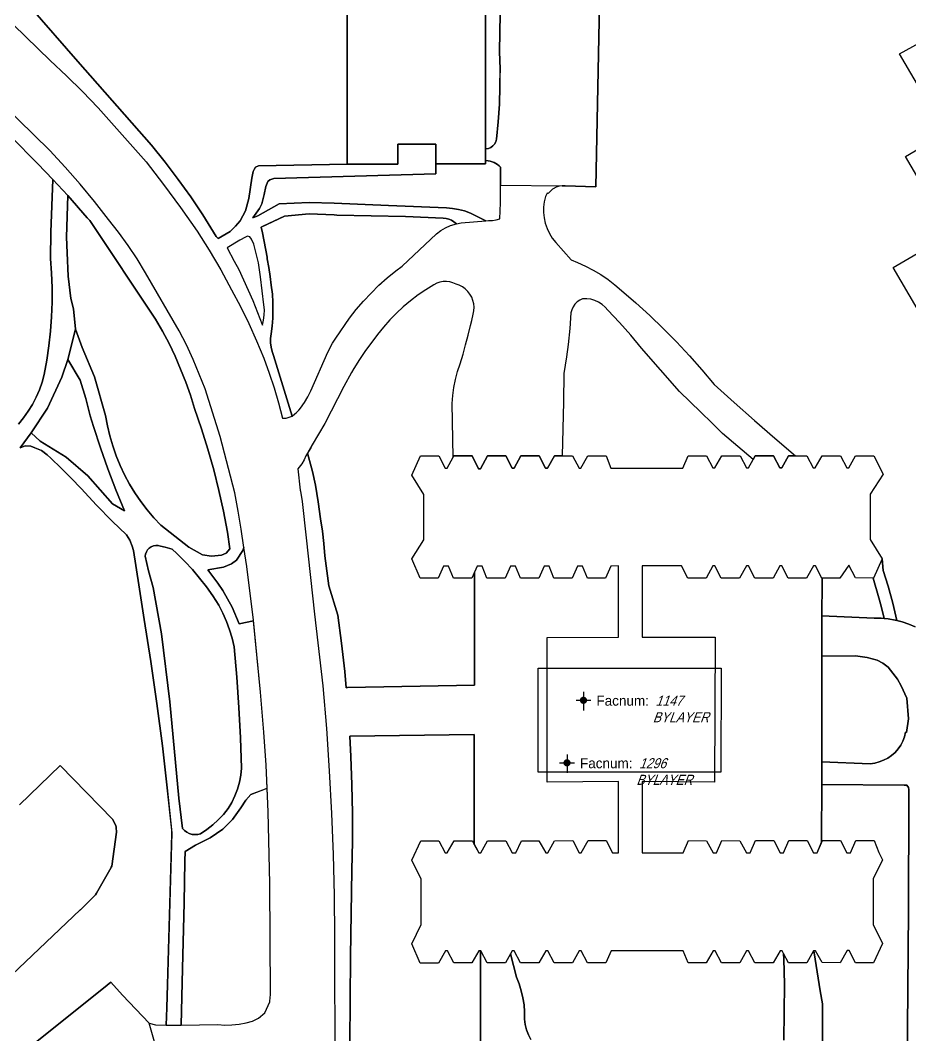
# Model space of a CAD drawing. Header units: inches. Extents: x 1273557 to 1282364, y 239587 to 246310.
# Drawn here: x 1277839.4 to 1278210.1, y 243805.8 to 244228.8 of the extents above; entities that cross this region are included whole.
import ezdxf
from ezdxf.enums import TextEntityAlignment as Align

# ---------------------------------------------------------------- set-up
doc = ezdxf.new("R2010")
doc.units = ezdxf.units.IN
doc.header["$MEASUREMENT"] = 0
doc.linetypes.add('DASHED2', pattern=[0.375, 0.25, -0.125])
doc.layers.add('BLDG-DATA', color=159, linetype='DASHED2', lineweight=30)
for name, color, linetype in [('BLDG-UW', 231, 'Continuous'), ('GRASS', 3, 'Continuous'), ('PATH', 253, 'Continuous'), ('PATH-ISLAND', 252, 'Continuous'), ('PRKG-DATA', 255, 'Continuous'), ('PRKG-UW', 6, 'Continuous'), ('PRKG-UW-UG', 30, 'Continuous'), ('STREET-UW', 50, 'Continuous')]:
    doc.layers.add(name, color=color, linetype=linetype)
doc.styles.add('SS_LITE', font='FRABK.TTF', dxfattribs={"height": 16})

# ---------------------------------------------------------------- blocks, each defined once
blk = doc.blocks.new('*U1')
for p, q in [((-3.08, 0), (3.08, 0)), ((0, 3.55), (0, -4.2))]:
    blk.add_line(p, q)
at = {"const_width": 1.5}
blk.add_lwpolyline([(-0.75, 0, 1), (0.75, 0, 1)], format="xyb", close=True, dxfattribs=at)
at = {"layer": 'BLDG-DATA', "color": 1, "style": 'SS_LITE'}
blk.add_text('Facnum:', height=4.2, dxfattribs=at).set_placement((27.26, -2.25), align=Align.RIGHT)
at = {"layer": 'BLDG-DATA', "color": 7, "style": 'SS_LITE', "oblique": 20, "width": 0.9, "flags": 8}
for tag, p in [('FACNUM', (29.98, -2.25)), ('OBJECT', (28.84, -9.16))]:
    blk.add_attdef(tag, p, '', height=4.2, dxfattribs=at)
blk = doc.blocks.new('*U8')
for p, q in [((-3.08, 0), (3.08, 0)), ((0, 3.55), (0, -4.2))]:
    blk.add_line(p, q)
at = {"const_width": 1.5}
blk.add_lwpolyline([(-0.75, 0, 1), (0.75, 0, 1)], format="xyb", close=True, dxfattribs=at)
at = {"layer": 'PRKG-DATA', "color": 1, "style": 'SS_LITE'}
blk.add_text('Facnum:', height=4.2, dxfattribs=at).set_placement((27.26, -2.25), align=Align.RIGHT)
at = {"layer": 'PRKG-DATA', "color": 7, "style": 'SS_LITE', "oblique": 20, "width": 0.9, "flags": 8}
for tag, p in [('FACNUM', (29.98, -2.25)), ('OBJECT', (28.84, -9.16))]:
    blk.add_attdef(tag, p, '', height=4.2, dxfattribs=at)

msp = doc.modelspace()

# ---------------------------------------------------------------- linework, layer by layer
at = {"layer": 'BLDG-UW'}
for points in [[(1277975.5, 244339.46), (1277975.5, 244168.79), (1277996.58, 244168.79), (1277996.58, 244177.21), (1278012.43, 244177.21), (1278012.43, 244168.91), (1278033.08, 244168.91), (1278033.08, 244171.61), (1278033.08, 244175.55), (1278033.08, 244299.24)], [(1278260.77, 244026.65), (1278202.87, 244125.79), (1278226.76, 244139.75), (1278207.91, 244172.02), (1278224.69, 244181.83), (1278205.47, 244214.75), (1278223.32, 244224.68)]]:
    msp.add_lwpolyline(points, dxfattribs=at)
msp.add_lwpolyline([(1278013.44, 243996.35), (1278005.83, 243996.34), (1278002.4, 244004.39), (1278007.41, 244012.36), (1278007.41, 244012.36), (1278007.41, 244016.83), (1278007.41, 244016.83), (1278007.4, 244026.79), (1278007.4, 244026.79), (1278007.4, 244031.27), (1278007.4, 244031.27), (1278002.38, 244039.23), (1278006.02, 244047.28), (1278013.63, 244047.28), (1278016.27, 244042.22), (1278017.1, 244042.22), (1278019.67, 244046.79), (1278019.95, 244047.28), (1278027.57, 244047.29), (1278030.21, 244041.98), (1278031.04, 244041.98), (1278033.89, 244047.29), (1278041.5, 244047.3), (1278044.14, 244042.24), (1278044.97, 244042.24), (1278047.83, 244047.3), (1278055.44, 244047.3), (1278058.08, 244042.24), (1278058.91, 244042.24), (1278061.76, 244047.31), (1278065.03, 244047.31), (1278069.38, 244047.31), (1278072.02, 244042.25), (1278072.85, 244042.25), (1278075.7, 244047.31), (1278083.31, 244047.32), (1278085.32, 244042.26), (1278115.28, 244042.27), (1278117.5, 244047.33), (1278125.12, 244047.34), (1278127.76, 244042.28), (1278128.59, 244042.28), (1278131.44, 244047.34), (1278139.06, 244047.35), (1278141.7, 244042.29), (1278142.53, 244042.29), (1278144.53, 244045.85), (1278145.37, 244047.35), (1278152.99, 244047.35), (1278155.63, 244042.29), (1278156.46, 244042.29), (1278159.31, 244047.36), (1278162.15, 244047.36), (1278166.93, 244047.36), (1278169.57, 244042.3), (1278170.4, 244042.3), (1278173.25, 244047.36), (1278180.86, 244047.37), (1278183.5, 244042.31), (1278184.33, 244042.31), (1278187.18, 244047.37), (1278194.8, 244047.37), (1278198.6, 244039.73), (1278198.6, 244039.73), (1278198.6, 244039.73), (1278198.6, 244039.73), (1278193.22, 244031.36), (1278193.22, 244031.36), (1278193.23, 244012.45), (1278198.24, 244004.49), (1278194.61, 243996.44), (1278187.16, 243996.52), (1278184.35, 244001.75), (1278180.67, 243996.43), (1278173.2, 243996.43), (1278173.06, 243996.43), (1278170.42, 244001.49), (1278169.59, 244001.49), (1278166.74, 243996.43), (1278159.12, 243996.42), (1278156.48, 244001.48), (1278155.65, 244001.48), (1278152.8, 243996.42), (1278145.19, 243996.42), (1278142.55, 244001.47), (1278141.72, 244001.47), (1278138.86, 243996.41), (1278131.25, 243996.41), (1278128.61, 244001.47), (1278127.78, 244001.47), (1278124.93, 243996.41), (1278117.31, 243996.4), (1278114.67, 244001.46), (1278098.25, 244001.53), (1278098.26, 243971.75), (1278128.71, 243971.77), (1278128.41, 243911.38), (1278098.3, 243911.7), (1278098.31, 243881.92), (1278115.37, 243882.01), (1278117.58, 243887.07), (1278125.04, 243886.99), (1278127.84, 243882.02), (1278129.3, 243882.02), (1278131.52, 243887.08), (1278138.97, 243887), (1278141.78, 243882.02), (1278143.24, 243882.02), (1278145.46, 243887.08), (1278153.07, 243887.09), (1278155.71, 243882.03), (1278157.17, 243882.03), (1278159.39, 243887.09), (1278167.01, 243887.1), (1278169.65, 243882.04), (1278171.11, 243882.04), (1278173.33, 243887.1), (1278180.95, 243887.1), (1278183.59, 243882.04), (1278185.05, 243882.04), (1278187.26, 243887.11), (1278194.88, 243887.11), (1278196.89, 243882.05), (1278198.31, 243879.06), (1278194.54, 243871.1), (1278194.55, 243852.19), (1278198.32, 243844.22), (1278194.69, 243836.18), (1278187.08, 243836.17), (1278184.44, 243841.23), (1278183.61, 243841.23), (1278180.75, 243836.17), (1278173.31, 243836.24), (1278170.5, 243841.22), (1278169.77, 243841.22), (1278169.67, 243841.22), (1278166.82, 243836.16), (1278159.2, 243836.16), (1278157.16, 243840.08), (1278156.56, 243841.22), (1278155.74, 243841.22), (1278152.88, 243836.16), (1278145.27, 243836.15), (1278142.63, 243841.21), (1278141.8, 243841.21), (1278138.95, 243836.15), (1278131.33, 243836.14), (1278128.69, 243841.2), (1278127.86, 243841.2), (1278125.01, 243836.14), (1278117.4, 243836.14), (1278115.39, 243841.2), (1278085.42, 243841.18), (1278083.21, 243836.12), (1278075.59, 243836.12), (1278072.95, 243841.17), (1278072.12, 243841.17), (1278069.27, 243836.11), (1278061.65, 243836.11), (1278059.01, 243841.17), (1278058.18, 243841.17), (1278055.33, 243836.11), (1278047.72, 243836.1), (1278045.08, 243841.16), (1278044.25, 243841.16), (1278043.52, 243839.87), (1278041.4, 243836.1), (1278033.78, 243836.09), (1278031.14, 243841.15), (1278030.96, 243841.15), (1278030.31, 243841.15), (1278027.46, 243836.09), (1278019.84, 243836.09), (1278017.2, 243841.15), (1278016.37, 243841.15), (1278013.53, 243836.08), (1278005.91, 243836.08), (1278002.48, 243844.12), (1278006.25, 243852.09), (1278006.24, 243871), (1278002.47, 243878.96), (1278006.1, 243887.01), (1278013.71, 243887.02), (1278016.35, 243881.96), (1278017.18, 243881.96), (1278020.04, 243887.02), (1278027.65, 243887.02), (1278030.29, 243881.97), (1278031.12, 243881.97), (1278033.97, 243887.03), (1278041.59, 243887.03), (1278044.23, 243881.97), (1278045.69, 243881.97), (1278048.08, 243887.03), (1278055.36, 243886.96), (1278058.16, 243881.98), (1278058.99, 243881.98), (1278061.85, 243887.04), (1278069.46, 243887.05), (1278072.1, 243881.99), (1278072.93, 243881.99), (1278075.78, 243887.05), (1278083.39, 243887.05), (1278086.03, 243881.99), (1278088.52, 243881.91), (1278088.51, 243911.69), (1278058.73, 243911.35), (1278058.7, 243971.73), (1278088.48, 243971.75), (1278088.46, 244001.53), (1278085.34, 244001.45), (1278083.12, 243996.38), (1278075.51, 243996.38), (1278073.5, 244001.44), (1278071.41, 244001.44), (1278069.19, 243996.38), (1278061.57, 243996.37), (1278059.56, 244001.43), (1278057.47, 244001.43), (1278055.25, 243996.37), (1278047.63, 243996.37), (1278045.62, 244001.43), (1278043.53, 244001.42), (1278041.32, 243996.36), (1278033.7, 243996.36), (1278031.69, 244001.42), (1278029.6, 244001.42), (1278028.46, 243998.83), (1278027.38, 243996.36), (1278019.76, 243996.35), (1278017.75, 244001.41), (1278015.66, 244001.41), (1278013.44, 243996.35)], close=True, dxfattribs=at)
at = {"layer": 'GRASS'}
for points in [[(1277843.52, 244234.43), (1277863.39, 244211.64), (1277894, 244176.69), (1277899.68, 244169.68), (1277905.15, 244162.5), (1277910.4, 244155.16), (1277915.43, 244147.67), (1277921.02, 244138.75), (1277921.83, 244137.92), (1277926.81, 244140.81), (1277929.03, 244142.94), (1277930.93, 244145.25), (1277932, 244147.38), (1277933.13, 244149.36), (1277934.57, 244154.5), (1277935.77, 244163.07), (1277936.32, 244165.84), (1277936.72, 244166.66), (1277937.33, 244167.53), (1277938.65, 244168.07), (1277975.5, 244168.79), (1277975.5, 244339.46)], [(1278081.34, 244277.1), (1278079, 244159.4), (1278066.32, 244159.85), (1278065.01, 244159.86), (1278063.71, 244159.65), (1278062.47, 244159.23), (1278061.32, 244158.61), (1278061.01, 244158.37), (1278059.18, 244156.67), (1278059.14, 244156.57), (1278058.83, 244156.76), (1278058.06, 244155.35), (1278057.52, 244153.18), (1278057.25, 244150.96), (1278057.24, 244148.73), (1278057.49, 244146.51), (1278057.98, 244144.25), (1278058.72, 244142.05), (1278059.69, 244139.95), (1278060.9, 244137.98), (1278062.31, 244136.15), (1278068.7, 244128.95), (1278071.34, 244127.92), (1278074.71, 244126.41), (1278077.98, 244124.71), (1278081.12, 244122.83), (1278084.13, 244120.79), (1278086.98, 244118.59), (1278089.67, 244116.25), (1278095.63, 244111.11), (1278101.44, 244105.81), (1278107.11, 244100.36), (1278112.64, 244094.76), (1278118.01, 244089.02), (1278123.22, 244083.13), (1278128.27, 244077.1), (1278136.63, 244069.55), (1278145.07, 244062.06), (1278153.6, 244054.64), (1278162.15, 244047.36), (1278166.93, 244047.36), (1278169.57, 244042.3), (1278170.4, 244042.3), (1278173.25, 244047.36), (1278180.86, 244047.37), (1278183.5, 244042.31), (1278184.33, 244042.31), (1278187.18, 244047.37), (1278194.8, 244047.37), (1278198.6, 244039.73), (1278193.22, 244031.36), (1278193.23, 244012.45), (1278198.24, 244004.49), (1278198.72, 243999.52), (1278200.72, 243993.1), (1278202.67, 243985.97), (1278204.36, 243978.78), (1278206.54, 243978.22), (1278209.32, 243977.28), (1278212.02, 243976.11)], [(1278260.77, 244026.65), (1278202.87, 244125.79), (1278226.76, 244139.75), (1278207.91, 244172.02), (1278224.69, 244181.83), (1278205.47, 244214.75), (1278223.32, 244224.68)], [(1277838.63, 244060.5), (1277840.74, 244063.12), (1277842.68, 244065.88), (1277844.43, 244068.76), (1277845.99, 244071.76), (1277847.34, 244074.84), (1277848.48, 244078.02), (1277849.41, 244081.26), (1277850.48, 244087.22), (1277851.34, 244093.22), (1277851.99, 244099.25), (1277852.41, 244105.3), (1277852.63, 244111.36), (1277852.62, 244117.43), (1277852.4, 244123.48), (1277851.96, 244129.52), (1277852.19, 244140.47), (1277852.52, 244151.43), (1277852.95, 244162.39), (1277846.68, 244168.98), (1277835.45, 244180.42)], [(1277838.73, 243797.45), (1277874.02, 243825.6), (1277877.09, 243828.04), (1277881.95, 243822.63), (1277893.01, 243810.97), (1277895.64, 243810.27), (1277900.19, 243810.24), (1277900.4, 243817.43), (1277902.54, 243889.79), (1277902.56, 243890.32), (1277902.44, 243891.43), (1277900.61, 243909.03), (1277898.55, 243926.6), (1277896.27, 243944.14), (1277893.77, 243961.65), (1277891.04, 243979.12), (1277888.75, 243993.54), (1277886.47, 244007.97), (1277886.03, 244009.72), (1277885.07, 244012.27), (1277883.56, 244014.48), (1277877.7, 244020.1), (1277871.1, 244026.8), (1277864.71, 244033.69), (1277860.61, 244037.97), (1277856.41, 244042.21), (1277852.11, 244046.41), (1277850.66, 244047.78), (1277848.25, 244049.55), (1277845.41, 244050.69), (1277843.82, 244051.42), (1277841.42, 244051.5), (1277839.3, 244050.66)], [(1278031.23, 243783.12), (1278031.02, 243808.06), (1278030.96, 243841.15), (1278030.31, 243841.15), (1278027.46, 243836.09), (1278019.84, 243836.09), (1278017.2, 243841.15), (1278016.37, 243841.15), (1278013.53, 243836.08), (1278005.91, 243836.08), (1278002.48, 243844.12), (1278006.25, 243852.09), (1278006.24, 243871), (1278002.47, 243878.96), (1278006.1, 243887.01), (1278013.71, 243887.02), (1278016.35, 243881.96), (1278017.18, 243881.96), (1278020.04, 243887.02), (1278027.65, 243887.02), (1278028.44, 243885.51), (1278028.44, 243931.27), (1277976.61, 243930.52), (1277977.07, 243922.14), (1277977.49, 243910.31), (1277977.69, 243898.48), (1277977.65, 243886.65), (1277977.39, 243874.82), (1277976.9, 243838.76), (1277976.58, 243802.69)], [(1277839.06, 243902), (1277855.99, 243918.41), (1277877.87, 243895.87), (1277879.23, 243893.16), (1277879.26, 243892.75), (1277879.36, 243892.53), (1277879.44, 243890.54), (1277877.47, 243876.39), (1277877.28, 243876.06), (1277877.24, 243875.81), (1277871.07, 243865.15), (1277870.66, 243864.45), (1277865.05, 243858.74), (1277864.46, 243858.19), (1277864.39, 243858.26), (1277815.87, 243812.24)], [(1278208.67, 243792.67), (1278209.22, 243857.85), (1278209.3, 243904.39), (1278209.41, 243908.42), (1278209.14, 243909.15), (1278208.44, 243910.17), (1278207.44, 243910.2), (1278173.08, 243910.44), (1278173.04, 243888.23), (1278173.04, 243886.43), (1278173.33, 243887.1), (1278180.95, 243887.1), (1278183.59, 243882.04), (1278185.05, 243882.04), (1278187.26, 243887.11), (1278194.88, 243887.11), (1278196.89, 243882.05), (1278198.31, 243879.06), (1278194.54, 243871.1), (1278194.55, 243852.19), (1278198.32, 243844.22), (1278194.69, 243836.18), (1278187.08, 243836.17), (1278184.44, 243841.23), (1278183.61, 243841.23), (1278180.75, 243836.17), (1278173.31, 243836.24), (1278170.5, 243841.22), (1278169.77, 243841.22), (1278170.34, 243837.63), (1278172.43, 243824.56), (1278173.41, 243819.02), (1278173.53, 243785.95)], [(1278157.36, 243803.99), (1278157.6, 243827.29), (1278157.24, 243837.74), (1278157.16, 243840.08), (1278156.56, 243841.22), (1278155.74, 243841.22), (1278152.88, 243836.16), (1278145.27, 243836.15), (1278142.63, 243841.21), (1278141.8, 243841.21), (1278138.95, 243836.15), (1278131.33, 243836.14), (1278128.69, 243841.2), (1278127.86, 243841.2), (1278125.01, 243836.14), (1278117.4, 243836.14), (1278115.39, 243841.2), (1278085.42, 243841.18), (1278083.21, 243836.12), (1278075.59, 243836.12), (1278072.95, 243841.17), (1278072.12, 243841.17), (1278069.27, 243836.11), (1278061.65, 243836.11), (1278059.01, 243841.17), (1278058.18, 243841.17), (1278055.33, 243836.11), (1278047.72, 243836.1), (1278045.08, 243841.16), (1278044.25, 243841.16), (1278043.52, 243839.87), (1278045.93, 243830.12), (1278047.07, 243827.37), (1278047.99, 243824.53), (1278048.68, 243821.63), (1278049.14, 243818.69), (1278049.37, 243815.72), (1278049.36, 243812.74), (1278049.67, 243810.5), (1278050.22, 243808.31), (1278051.01, 243806.19), (1278052.01, 243804.17)]]:
    msp.add_lwpolyline(points, dxfattribs=at)
for points in [[(1278038.93, 244215.76), (1278040.25, 244294.15), (1278040.08, 244295.15), (1278039.64, 244296.06), (1278038.97, 244296.83), (1278038.13, 244297.38), (1278037.16, 244297.69), (1278033.95, 244297.97), (1278033.08, 244297.99), (1278033.08, 244175.21), (1278033.27, 244175.2), (1278034.33, 244175.37), (1278035.32, 244175.78), (1278036.19, 244176.41), (1278036.9, 244177.22), (1278037.4, 244178.16), (1278037.68, 244179.2), (1278038.38, 244186.49), (1278038.85, 244193.8), (1278039.1, 244201.12), (1278039.13, 244208.44)], [(1278039.4, 244160.14), (1278039.4, 244167.59), (1278038.75, 244168.12), (1278038.1, 244168.65), (1278037.37, 244169.07), (1278036.64, 244169.48), (1278035.85, 244169.77), (1278035.06, 244170.05), (1278034.24, 244170.2), (1278033.08, 244170.42), (1278033.08, 244168.91), (1278012.43, 244168.91), (1278012.44, 244164.82), (1277945.03, 244162.9), (1277943.29, 244162.33), (1277942.43, 244161.65), (1277941.61, 244159.5), (1277940.97, 244156.18), (1277939.98, 244152.29), (1277939.04, 244150.32), (1277936.22, 244146.45), (1277938.24, 244147.27), (1277947.13, 244152.3), (1277959.67, 244152.88), (1277970.03, 244152.54), (1277992.69, 244151.65), (1278016.83, 244150.63), (1278019.37, 244150.42), (1278021.9, 244149.99), (1278024.38, 244149.33), (1278026.8, 244148.45), (1278029.13, 244147.35), (1278033.24, 244145.24), (1278034.4, 244145.36), (1278036.01, 244145.36), (1278037.57, 244145.62), (1278039.08, 244146.11), (1278039.4, 244152.69)], [(1277910.24, 244072.57), (1277908.31, 244078.07), (1277906.17, 244083.49), (1277903.84, 244088.83), (1277901.32, 244094.08), (1277898.6, 244099.24), (1277895.69, 244104.29), (1277868.29, 244145.3), (1277867.27, 244146.5), (1277859.13, 244155.76), (1277858.71, 244138.4), (1277858.89, 244131.92), (1277859.16, 244125.43), (1277859.33, 244122.17), (1277860.47, 244112.93), (1277861.53, 244108.63), (1277862.42, 244100.07), (1277865.22, 244092.52), (1277870.31, 244080.31), (1277874.88, 244064.13), (1277875.67, 244059.86), (1277876.67, 244055.63), (1277877.9, 244051.47), (1277879.34, 244047.37), (1277880.99, 244043.35), (1277882.84, 244039.42), (1277884.9, 244035.59), (1277887.15, 244031.88), (1277889.59, 244028.29), (1277892.22, 244024.82), (1277895.02, 244021.5), (1277897.92, 244018.41), (1277909.51, 244009.34), (1277915.25, 244006.13), (1277918.99, 244005.61), (1277923.22, 244006.02), (1277925.1, 244006.77), (1277926.62, 244008.63), (1277925.68, 244015.49), (1277924.02, 244024.24), (1277922.11, 244032.93), (1277919.95, 244041.56), (1277917.54, 244050.12), (1277914.88, 244058.61), (1277911.97, 244067.01)], [(1277979.26, 244108.27), (1277982.27, 244111.78), (1277985.43, 244115.15), (1277988.72, 244118.37), (1277992.14, 244121.44), (1277995.69, 244124.34), (1277998.4, 244126.36), (1278012.65, 244139.86), (1278014.47, 244141.18), (1278016.44, 244142.31), (1278018.52, 244143.24), (1278020.98, 244144.01), (1278019.87, 244144.79), (1278018.9, 244145.47), (1278017.83, 244145.96), (1278016.69, 244146.25), (1278015.52, 244146.33), (1277999.79, 244146.97), (1277971.15, 244147.65), (1277970.13, 244147.69), (1277959.69, 244148.08), (1277949.34, 244147.17), (1277940.47, 244142.98), (1277939.74, 244142.64), (1277940.21, 244140.27), (1277942.22, 244130.08), (1277942.2, 244129.46), (1277942.84, 244125.8), (1277943.42, 244122.1), (1277943.92, 244118.37), (1277944.35, 244114.62), (1277944.56, 244111.3), (1277944.61, 244107.97), (1277944.5, 244104.66), (1277944.23, 244101.36), (1277943.8, 244098.09), (1277943.63, 244096.27), (1277943.64, 244094.44), (1277943.84, 244092.62), (1277944.22, 244090.83), (1277944.78, 244089.09), (1277952.61, 244063.9), (1277953.69, 244064.79), (1277954.23, 244065.23), (1277956.1, 244067.26), (1277957.75, 244069.49), (1277959.17, 244071.89), (1277960.35, 244074.44), (1277967.51, 244090.57), (1277969.42, 244094.23), (1277970.76, 244096.42), (1277976.4, 244104.62)], [(1277936.63, 244135.51), (1277935.63, 244137.62), (1277934.95, 244138.61), (1277934.06, 244138.85), (1277933.19, 244138.46), (1277930.79, 244137.2), (1277925.52, 244133.99), (1277928.44, 244128.49), (1277930.35, 244124.91), (1277936.16, 244112.07), (1277940.11, 244102.1), (1277940.26, 244101.77), (1277940.72, 244103.82), (1277940.98, 244105.95), (1277941.02, 244108.11), (1277940.86, 244110.27), (1277940.15, 244116.13), (1277939.38, 244121.97), (1277938.55, 244127.78)], [(1278002.38, 244039.23), (1278006.02, 244047.28), (1278013.63, 244047.28), (1278016.27, 244042.22), (1278017.1, 244042.22), (1278019.67, 244046.79), (1278019.27, 244069.13), (1278019.48, 244072.5), (1278019.93, 244075.85), (1278020.59, 244079.16), (1278021.48, 244082.42), (1278022.59, 244085.61), (1278023.74, 244089.62), (1278024.83, 244093.63), (1278025.84, 244097.64), (1278026.78, 244101.63), (1278027.42, 244103.75), (1278028, 244106.35), (1278028.28, 244107.77), (1278028.35, 244109.22), (1278028.22, 244110.66), (1278027.88, 244112.07), (1278027.34, 244113.42), (1278026.62, 244114.68), (1278025.72, 244115.83), (1278024.67, 244116.84), (1278023.48, 244117.69), (1278022.19, 244118.37), (1278020.81, 244118.86), (1278019.54, 244119.42), (1278018.2, 244119.78), (1278016.82, 244119.95), (1278015.44, 244119.91), (1278014.08, 244119.66), (1278012.76, 244119.22), (1278011.52, 244118.59), (1278008.21, 244116.55), (1278005, 244114.35), (1278001.88, 244111.97), (1277998.88, 244109.44), (1277996, 244106.76), (1277993.25, 244103.93), (1277990.63, 244100.97), (1277988.14, 244097.88), (1277985.81, 244094.66), (1277983.14, 244091.16), (1277980.64, 244087.53), (1277978.33, 244083.77), (1277977.37, 244082.02), (1277974.17, 244076.28), (1277966.23, 244060.79), (1277963.63, 244056.35), (1277960.99, 244051.87), (1277958.93, 244048.39), (1277961, 244040.87), (1277962.3, 244035.16), (1277963.46, 244028.16), (1277964.39, 244021.12), (1277965.16, 244016), (1277965.77, 244010.85), (1277966.22, 244005.68), (1277967.88, 243993.25), (1277971.58, 243981.03), (1277973.13, 243969.3), (1277974.46, 243957.54), (1277975.09, 243950.71), (1277975.6, 243950.79), (1278028.45, 243951.76), (1278028.46, 243998.83), (1278027.38, 243996.36), (1278019.76, 243996.35), (1278017.75, 244001.41), (1278015.66, 244001.41), (1278013.44, 243996.35), (1278005.83, 243996.34), (1278002.4, 244004.39), (1278007.41, 244012.36), (1278007.4, 244031.27)], [(1278127.29, 244061.04), (1278122.8, 244065.47), (1278118.33, 244069.84), (1278113.9, 244074.16), (1278098.09, 244092.22), (1278093.58, 244097.6), (1278088.91, 244102.86), (1278084.09, 244108.01), (1278082.93, 244109.29), (1278081.62, 244110.41), (1278080.16, 244111.33), (1278078.59, 244112.04), (1278076.94, 244112.53), (1278075.24, 244112.78), (1278073.52, 244112.8), (1278072.33, 244112.22), (1278071.24, 244111.45), (1278070.3, 244110.49), (1278069.54, 244109.39), (1278068.97, 244108.18), (1278068.62, 244106.9), (1278068.18, 244100.32), (1278067.51, 244093.77), (1278066.8, 244088.62), (1278065.72, 244081.69), (1278065.55, 244069.8), (1278065.03, 244047.31), (1278069.38, 244047.31), (1278072.02, 244042.25), (1278072.85, 244042.25), (1278075.7, 244047.31), (1278083.31, 244047.32), (1278085.32, 244042.26), (1278115.28, 244042.27), (1278117.5, 244047.33), (1278125.12, 244047.34), (1278127.76, 244042.28), (1278128.59, 244042.28), (1278131.44, 244047.34), (1278139.06, 244047.35), (1278141.7, 244042.29), (1278142.53, 244042.29), (1278144.53, 244045.85), (1278131.8, 244056.58)], [(1277869.86, 244059.57), (1277868.54, 244064.02), (1277866.67, 244071.25), (1277864.28, 244078.79), (1277859.24, 244087.45), (1277856.64, 244080.15), (1277850.68, 244067.26), (1277843.97, 244056.88), (1277847.67, 244053.39), (1277858.52, 244046.83), (1277867.47, 244039.05), (1277877.78, 244027.34), (1277882.73, 244024.45), (1277879.19, 244033.11), (1277875.86, 244041.86), (1277872.75, 244050.68)], [(1277901.71, 243944.84), (1277905.39, 243904.77), (1277906.91, 243892.08), (1277907.73, 243891.22), (1277908.69, 243890.52), (1277909.76, 243890), (1277910.92, 243889.67), (1277912.12, 243889.55), (1277913.32, 243889.64), (1277914.5, 243889.94), (1277917.09, 243891.69), (1277919.54, 243893.62), (1277921.84, 243895.73), (1277923.96, 243898), (1277925.9, 243900.41), (1277927.45, 243902.98), (1277928.77, 243905.67), (1277929.84, 243908.47), (1277930.65, 243911.36), (1277931.21, 243914.31), (1277931.49, 243917.3), (1277931.04, 243929.92), (1277930.38, 243942.54), (1277929.51, 243955.14), (1277928.42, 243967.72), (1277927.59, 243971.34), (1277926.54, 243974.9), (1277925.26, 243978.39), (1277923.78, 243981.79), (1277922.08, 243985.1), (1277919.58, 243988.98), (1277916.9, 243992.76), (1277914.06, 243996.42), (1277911.06, 243999.96), (1277907.91, 244003.37), (1277904.61, 244006.64), (1277902.59, 244008.47), (1277901.63, 244008.81), (1277899.69, 244009.34), (1277897.72, 244009.7), (1277896.77, 244009.94), (1277895.79, 244009.97), (1277894.83, 244009.81), (1277893.92, 244009.44), (1277893.11, 244008.89), (1277892.43, 244008.19), (1277891.91, 244007.36), (1277891.58, 244006.44), (1277891.46, 244005.48), (1277892.81, 243999.39), (1277894.71, 243992.45), (1277898.14, 243973.25)], [(1277933.76, 244001.19), (1277932.45, 244009.11), (1277932.02, 244007.89), (1277929.48, 244003.9), (1277927.29, 244002.3), (1277923.95, 244000.92), (1277917.43, 243999.91), (1277921.59, 243994.3), (1277923.75, 243991.28), (1277927.65, 243984.29), (1277930.48, 243977.34), (1277936.47, 243978.67), (1277936.45, 243978.87)], [(1278194.47, 243996.44), (1278187.16, 243996.52), (1278184.35, 244001.75), (1278180.67, 243996.43), (1278173.2, 243996.43), (1278173.2, 243994.54), (1278173.18, 243980.7), (1278194.94, 243979.76), (1278197.88, 243979.72), (1278199.03, 243979.61), (1278197.82, 243984.73), (1278196.87, 243988.21)], [(1278200.75, 243959.26), (1278198.57, 243960.99), (1278196.09, 243962.17), (1278191.95, 243963.39), (1278187.09, 243964.08), (1278173.16, 243963.89), (1278173.09, 243919.92), (1278193.26, 243919.08), (1278195.18, 243919.33), (1278197.05, 243919.81), (1278198.85, 243920.51), (1278200.56, 243921.41), (1278202.15, 243922.52), (1278203.59, 243923.8), (1278204.87, 243925.25), (1278205.96, 243926.84), (1278206.86, 243928.55), (1278207.55, 243930.36), (1278208.01, 243932.23), (1278208.4, 243932.13), (1278209.23, 243937.73), (1278208.49, 243946.38), (1278206.12, 243951.6), (1278204.66, 243954.28)], [(1277943.25, 243869.26), (1277942.55, 243899.04), (1277942.18, 243908.85), (1277941.3, 243908.52), (1277935.35, 243906.31), (1277933.24, 243903.9), (1277931.26, 243900.66), (1277927.77, 243895.81), (1277923.8, 243891.8), (1277918.39, 243888.29), (1277912.34, 243885.22), (1277908.08, 243882.46), (1277907.96, 243878.45), (1277907.63, 243861.14), (1277906.98, 243833.73), (1277906.42, 243810.24), (1277921.61, 243810.49), (1277924.51, 243810.24), (1277927.53, 243810.26), (1277930.53, 243810.55), (1277933.49, 243811.12), (1277936.08, 243811.86), (1277938.55, 243813.05), (1277941.18, 243815.36), (1277943.28, 243819.85), (1277943.34, 243820.17), (1277943.55, 243822.93)]]:
    msp.add_lwpolyline(points, close=True, dxfattribs=at)
at = {"layer": 'PATH'}
for points in [[(1277831.48, 244231.89), (1277851.79, 244212.01), (1277858.64, 244205.61), (1277865.32, 244199.04), (1277871.82, 244192.31), (1277891.82, 244169.82), (1277899.07, 244160.36), (1277906.13, 244150.75), (1277912.99, 244140.99), (1277918.06, 244132.96), (1277922.85, 244124.77), (1277927.36, 244116.42), (1277931.08, 244109.48), (1277934.55, 244102.42), (1277937.79, 244095.25), (1277940.77, 244087.97), (1277943.02, 244081.84), (1277945.08, 244075.65), (1277946.95, 244069.39), (1277948.63, 244063.08), (1277950.06, 244063.08), (1277952.61, 244063.9), (1277944.78, 244089.09), (1277944.22, 244090.83), (1277943.84, 244092.62), (1277943.64, 244094.44), (1277943.63, 244096.27), (1277943.8, 244098.09), (1277944.23, 244101.36), (1277944.5, 244104.66), (1277944.61, 244107.97), (1277944.56, 244111.3), (1277944.35, 244114.62), (1277943.92, 244118.37), (1277943.42, 244122.1), (1277942.84, 244125.8), (1277942.2, 244129.46), (1277942.22, 244130.08), (1277940.21, 244140.27), (1277939.74, 244142.64), (1277949.34, 244147.17), (1277959.69, 244148.08), (1277970.13, 244147.69), (1277971.15, 244147.65), (1277999.79, 244146.97), (1278015.52, 244146.33), (1278016.69, 244146.25), (1278017.83, 244145.96), (1278018.9, 244145.47), (1278019.87, 244144.79), (1278020.98, 244144.01), (1278022.96, 244144.44), (1278033.24, 244145.24), (1278029.13, 244147.35), (1278026.8, 244148.45), (1278024.38, 244149.33), (1278021.9, 244149.99), (1278019.37, 244150.42), (1278016.83, 244150.63), (1277992.69, 244151.65), (1277970.03, 244152.54), (1277959.67, 244152.88), (1277947.13, 244152.3), (1277938.24, 244147.27), (1277936.22, 244146.45), (1277939.04, 244150.32), (1277939.98, 244152.29), (1277940.97, 244156.18), (1277941.61, 244159.5), (1277942.43, 244161.65), (1277943.29, 244162.33), (1277945.03, 244162.9), (1278012.44, 244164.82), (1278012.43, 244168.91), (1278012.43, 244177.21), (1277996.58, 244177.21), (1277996.58, 244168.79), (1277975.5, 244168.79), (1277938.65, 244168.07), (1277937.33, 244167.53), (1277936.72, 244166.66), (1277936.32, 244165.84), (1277935.77, 244163.07), (1277934.57, 244154.5), (1277933.13, 244149.36), (1277932, 244147.38), (1277930.93, 244145.25), (1277929.03, 244142.94), (1277926.81, 244140.81), (1277921.83, 244137.92), (1277921.02, 244138.75), (1277915.43, 244147.67), (1277910.4, 244155.16), (1277905.15, 244162.5), (1277899.68, 244169.68), (1277894, 244176.69), (1277863.39, 244211.64), (1277843.52, 244234.43)], [(1277835.45, 244180.42), (1277846.68, 244168.98), (1277852.95, 244162.39), (1277859.13, 244155.76), (1277867.27, 244146.5), (1277868.29, 244145.3), (1277895.69, 244104.29), (1277898.6, 244099.24), (1277901.32, 244094.08), (1277903.84, 244088.83), (1277906.17, 244083.49), (1277908.31, 244078.07), (1277910.24, 244072.57), (1277911.97, 244067.01), (1277914.88, 244058.61), (1277917.54, 244050.12), (1277919.95, 244041.56), (1277922.11, 244032.93), (1277924.02, 244024.24), (1277925.68, 244015.49), (1277926.62, 244008.63), (1277925.1, 244006.77), (1277923.22, 244006.02), (1277918.99, 244005.61), (1277915.25, 244006.13), (1277909.51, 244009.34), (1277905.72, 244012.3), (1277897.92, 244018.41), (1277895.02, 244021.5), (1277892.22, 244024.82), (1277889.59, 244028.29), (1277887.15, 244031.88), (1277884.9, 244035.59), (1277882.84, 244039.42), (1277880.99, 244043.35), (1277879.34, 244047.37), (1277877.9, 244051.47), (1277876.67, 244055.63), (1277875.67, 244059.86), (1277874.88, 244064.13), (1277870.31, 244080.31), (1277865.22, 244092.52), (1277862.42, 244100.07), (1277859.24, 244087.45), (1277864.28, 244078.79), (1277866.67, 244071.25), (1277868.54, 244064.02), (1277869.86, 244059.57), (1277872.75, 244050.68), (1277875.86, 244041.86), (1277879.19, 244033.11), (1277882.73, 244024.45), (1277877.78, 244027.34), (1277867.47, 244039.05), (1277858.52, 244046.83), (1277847.67, 244053.39), (1277843.97, 244056.88), (1277839.3, 244050.66), (1277841.42, 244051.5), (1277843.82, 244051.42), (1277845.41, 244050.69), (1277848.25, 244049.55), (1277850.66, 244047.78), (1277852.11, 244046.41), (1277856.41, 244042.21), (1277860.61, 244037.97), (1277864.71, 244033.69), (1277871.1, 244026.8), (1277877.7, 244020.1), (1277883.56, 244014.48), (1277885.07, 244012.27), (1277886.03, 244009.72), (1277886.47, 244007.97), (1277888.75, 243993.54), (1277891.04, 243979.12), (1277893.77, 243961.65), (1277896.27, 243944.14), (1277898.55, 243926.6), (1277900.61, 243909.03), (1277902.56, 243890.32), (1277900.4, 243817.43), (1277900.19, 243810.24), (1277906.42, 243810.24), (1277906.98, 243833.73), (1277907.63, 243861.14), (1277907.96, 243878.45), (1277908.08, 243882.46), (1277912.34, 243885.22), (1277918.39, 243888.29), (1277923.8, 243891.8), (1277927.77, 243895.81), (1277931.26, 243900.66), (1277933.24, 243903.9), (1277935.35, 243906.31), (1277942.18, 243908.85), (1277941.81, 243918.52), (1277940.86, 243932.27), (1277939.37, 243948.93), (1277936.47, 243978.67), (1277930.48, 243977.34), (1277927.65, 243984.29), (1277923.75, 243991.28), (1277921.59, 243994.3), (1277917.43, 243999.91), (1277923.95, 244000.92), (1277927.29, 244002.3), (1277929.48, 244003.9), (1277932.02, 244007.89), (1277932.45, 244009.11), (1277931.4, 244016.74), (1277930.13, 244024.34), (1277928.66, 244031.91), (1277922.68, 244055.34), (1277916.35, 244075.26), (1277913.93, 244081.41), (1277911.32, 244087.5), (1277908.54, 244093.52), (1277905.57, 244099.46), (1277891.59, 244123.6), (1277888.04, 244129.37), (1277884.29, 244135.01), (1277880.33, 244140.5), (1277876.18, 244145.85), (1277870.33, 244153.24), (1277864.3, 244160.49), (1277858.1, 244167.59), (1277851.74, 244174.55), (1277818.63, 244206.78)], [(1277839.3, 244050.66), (1277843.97, 244056.88), (1277850.68, 244067.26), (1277856.64, 244080.15), (1277859.24, 244087.45), (1277862.42, 244100.07), (1277861.53, 244108.63), (1277860.47, 244112.93), (1277859.33, 244122.17), (1277859.16, 244125.43), (1277859.02, 244128.67), (1277858.89, 244131.92), (1277858.71, 244138.4), (1277859.13, 244155.76), (1277852.95, 244162.39), (1277852.52, 244151.43), (1277852.19, 244140.47), (1277851.96, 244129.52), (1277852.4, 244123.48), (1277852.62, 244117.43), (1277852.63, 244111.36), (1277852.41, 244105.3), (1277851.99, 244099.25), (1277851.34, 244093.22), (1277850.48, 244087.22), (1277849.41, 244081.26), (1277848.48, 244078.02), (1277847.34, 244074.84), (1277845.99, 244071.76), (1277844.43, 244068.76), (1277842.68, 244065.88), (1277840.74, 244063.12), (1277838.63, 244060.5)], [(1277976.58, 243802.69), (1277976.9, 243838.76), (1277977.39, 243874.82), (1277977.65, 243886.65), (1277977.69, 243898.48), (1277977.49, 243910.31), (1277977.07, 243922.14), (1277976.61, 243930.52), (1278028.44, 243931.27), (1278028.44, 243885.51), (1278030.29, 243881.97), (1278031.12, 243881.97), (1278033.97, 243887.03), (1278041.59, 243887.03), (1278044.23, 243881.97), (1278045.69, 243881.97), (1278048.08, 243887.03), (1278055.36, 243886.96), (1278058.16, 243881.98), (1278058.99, 243881.98), (1278061.85, 243887.04), (1278069.46, 243887.05), (1278072.1, 243881.99), (1278072.93, 243881.99), (1278075.78, 243887.05), (1278083.39, 243887.05), (1278086.03, 243881.99), (1278088.52, 243881.91), (1278088.51, 243911.69), (1278058.73, 243911.35), (1278058.7, 243971.73), (1278088.48, 243971.75), (1278088.46, 244001.53), (1278085.34, 244001.45), (1278083.12, 243996.38), (1278075.51, 243996.38), (1278073.5, 244001.44), (1278071.41, 244001.44), (1278069.19, 243996.38), (1278061.57, 243996.37), (1278059.56, 244001.43), (1278057.47, 244001.43), (1278055.25, 243996.37), (1278047.63, 243996.37), (1278045.62, 244001.43), (1278043.53, 244001.42), (1278041.32, 243996.36), (1278033.7, 243996.36), (1278031.69, 244001.42), (1278029.6, 244001.42), (1278028.46, 243998.83), (1278028.45, 243951.76), (1277975.6, 243950.79), (1277975.09, 243950.71), (1277974.46, 243957.54), (1277973.13, 243969.3), (1277971.58, 243981.03), (1277967.88, 243993.25), (1277966.22, 244005.68), (1277965.77, 244010.85), (1277965.16, 244016), (1277964.39, 244021.12), (1277963.46, 244028.16), (1277962.3, 244035.16), (1277961, 244040.87), (1277958.93, 244048.39), (1277958.32, 244047.36), (1277957.55, 244045.66), (1277956.59, 244044.07), (1277954.91, 244041.9), (1277955.98, 244033), (1277956.05, 244032.65), (1277956.72, 244028.28), (1277958.45, 244013.15), (1277961.92, 243981.37), (1277965.41, 243951.47), (1277966.84, 243933.79), (1277968.04, 243916.1), (1277969.01, 243898.39), (1277969.67, 243881.31), (1277970.09, 243864.21), (1277970.29, 243847.13), (1277970.25, 243830.02), (1277970.33, 243807.61), (1277970.16, 243785.2)]]:
    msp.add_lwpolyline(points, dxfattribs=at)
for points in [[(1278202.67, 243985.97), (1278200.72, 243993.1), (1278198.72, 243999.52), (1278198.24, 244004.49), (1278194.61, 243996.44), (1278194.47, 243996.44), (1278196.87, 243988.21), (1278197.82, 243984.73), (1278199.03, 243979.61), (1278200.8, 243979.45), (1278203.7, 243978.95), (1278204.36, 243978.78)], [(1278173.16, 243963.89), (1278173.18, 243980.7), (1278173.2, 243994.54), (1278173.2, 243996.43), (1278173.06, 243996.43), (1278170.42, 244001.49), (1278169.59, 244001.49), (1278166.74, 243996.43), (1278159.12, 243996.42), (1278156.48, 244001.48), (1278155.65, 244001.48), (1278152.8, 243996.42), (1278145.19, 243996.42), (1278142.55, 244001.47), (1278141.72, 244001.47), (1278138.86, 243996.41), (1278131.25, 243996.41), (1278128.61, 244001.47), (1278127.78, 244001.47), (1278124.93, 243996.41), (1278117.31, 243996.4), (1278114.67, 244001.46), (1278098.25, 244001.53), (1278098.26, 243971.75), (1278128.71, 243971.77), (1278128.41, 243911.38), (1278098.3, 243911.7), (1278098.31, 243881.92), (1278115.37, 243882.01), (1278117.58, 243887.07), (1278125.04, 243886.99), (1278127.84, 243882.02), (1278129.3, 243882.02), (1278131.52, 243887.08), (1278138.97, 243887), (1278141.78, 243882.02), (1278143.24, 243882.02), (1278145.46, 243887.08), (1278153.07, 243887.09), (1278155.71, 243882.03), (1278157.17, 243882.03), (1278159.39, 243887.09), (1278167.01, 243887.1), (1278169.65, 243882.04), (1278171.11, 243882.04), (1278173.04, 243886.43), (1278173.04, 243888.23), (1278173.08, 243910.44), (1278173.09, 243919.92)]]:
    msp.add_lwpolyline(points, close=True, dxfattribs=at)
at = {"layer": 'PATH-ISLAND'}
for points in [[(1277930.35, 244124.91), (1277936.16, 244112.07), (1277940.11, 244102.1), (1277940.26, 244101.77), (1277940.72, 244103.82), (1277940.98, 244105.95), (1277941.02, 244108.11), (1277940.86, 244110.27), (1277940.15, 244116.13), (1277939.38, 244121.97), (1277938.55, 244127.78), (1277936.63, 244135.51), (1277935.63, 244137.62), (1277934.95, 244138.61), (1277934.06, 244138.85), (1277933.19, 244138.46), (1277930.79, 244137.2), (1277925.52, 244133.99), (1277928.44, 244128.49)], [(1277914.06, 243996.42), (1277914.06, 243996.42), (1277916.9, 243992.76), (1277919.58, 243988.98), (1277922.08, 243985.1), (1277923.78, 243981.79), (1277925.26, 243978.39), (1277926.54, 243974.9), (1277927.59, 243971.34), (1277928.42, 243967.72), (1277929.51, 243955.14), (1277930.38, 243942.54), (1277931.04, 243929.92), (1277931.49, 243917.3), (1277931.21, 243914.31), (1277930.65, 243911.36), (1277929.84, 243908.47), (1277928.77, 243905.67), (1277927.45, 243902.98), (1277925.9, 243900.41), (1277923.96, 243898), (1277921.84, 243895.73), (1277919.54, 243893.62), (1277917.09, 243891.69), (1277914.5, 243889.94), (1277913.32, 243889.64), (1277912.12, 243889.55), (1277910.92, 243889.67), (1277909.76, 243890), (1277908.69, 243890.52), (1277907.73, 243891.22), (1277906.91, 243892.08), (1277905.39, 243904.77), (1277901.71, 243944.84), (1277898.14, 243973.25), (1277894.71, 243992.45), (1277893.76, 243995.92), (1277893.76, 243995.92), (1277892.81, 243999.39), (1277891.46, 244005.48), (1277891.58, 244006.44), (1277891.91, 244007.36), (1277892.43, 244008.19), (1277893.11, 244008.89), (1277893.92, 244009.44), (1277894.83, 244009.81), (1277895.79, 244009.97), (1277896.77, 244009.94), (1277897.72, 244009.7), (1277899.69, 244009.34), (1277901.63, 244008.81), (1277902.59, 244008.47), (1277904.61, 244006.64), (1277907.91, 244003.37), (1277911.06, 243999.96), (1277914.06, 243996.42)]]:
    msp.add_lwpolyline(points, close=True, dxfattribs=at)
at = {"layer": 'PRKG-UW'}
for points in [[(1278040.25, 244294.15), (1278038.93, 244215.76), (1278039.13, 244208.44), (1278039.12, 244205.26), (1278039.1, 244201.12), (1278038.85, 244193.8), (1278038.38, 244186.49), (1278037.68, 244179.2), (1278037.4, 244178.16), (1278036.9, 244177.22), (1278036.19, 244176.41), (1278035.32, 244175.78), (1278034.33, 244175.37), (1278033.08, 244175.17), (1278033.08, 244171.61), (1278033.08, 244170.42), (1278034.24, 244170.2), (1278035.06, 244170.05), (1278035.85, 244169.77), (1278036.64, 244169.48), (1278037.37, 244169.07), (1278038.1, 244168.65), (1278038.75, 244168.12), (1278039.4, 244167.59), (1278039.4, 244160.06), (1278065.01, 244159.86), (1278066.32, 244159.85), (1278079, 244159.4), (1278081.34, 244277.1)], [(1277815.87, 243812.24), (1277864.39, 243858.26), (1277864.46, 243858.19), (1277865.05, 243858.74), (1277870.66, 243864.45), (1277871.07, 243865.15), (1277877.24, 243875.81), (1277877.28, 243876.06), (1277877.47, 243876.39), (1277879.44, 243890.54), (1277879.36, 243892.53), (1277879.26, 243892.75), (1277879.23, 243893.16), (1277877.87, 243895.87), (1277855.99, 243918.41), (1277839.06, 243902)], [(1277897.96, 243793.96), (1277893.01, 243810.97), (1277881.95, 243822.63), (1277877.09, 243828.04), (1277874.02, 243825.6), (1277838.73, 243797.45)]]:
    msp.add_lwpolyline(points, dxfattribs=at)
at = {"layer": 'PRKG-UW-UG'}
msp.add_lwpolyline([(1278055.05, 243958.95), (1278131.14, 243958.95), (1278131.07, 243915.59), (1278055.05, 243915.59), (1278055.05, 243958.95)], close=True, dxfattribs=at)
at = {"layer": 'STREET-UW'}
for points in [[(1277831.48, 244231.89), (1277851.79, 244212.01), (1277858.64, 244205.61), (1277865.32, 244199.04), (1277871.82, 244192.31), (1277891.82, 244169.82), (1277899.07, 244160.36), (1277906.13, 244150.75), (1277912.99, 244140.99), (1277918.06, 244132.96), (1277922.85, 244124.77), (1277927.36, 244116.42), (1277931.08, 244109.48), (1277934.55, 244102.42), (1277937.79, 244095.25), (1277940.77, 244087.97), (1277943.02, 244081.84), (1277945.08, 244075.65), (1277946.95, 244069.39), (1277948.63, 244063.08), (1277949, 244063.08), (1277949.34, 244063.08), (1277950.06, 244063.08), (1277952.61, 244063.9), (1277953.69, 244064.79), (1277954.23, 244065.23), (1277955.45, 244066.56), (1277956.1, 244067.26), (1277957.75, 244069.49), (1277959.17, 244071.89), (1277960.35, 244074.44), (1277967.51, 244090.57), (1277969.42, 244094.23), (1277970.76, 244096.42), (1277976.4, 244104.62), (1277979.26, 244108.27), (1277982.27, 244111.78), (1277985.43, 244115.15), (1277988.72, 244118.37), (1277989.42, 244118.99), (1277992.14, 244121.44), (1277995.69, 244124.34), (1277998.4, 244126.36), (1278012.65, 244139.86), (1278014.47, 244141.18), (1278016.44, 244142.31), (1278018.52, 244143.24), (1278020.98, 244144.01), (1278022.96, 244144.44), (1278033.24, 244145.24), (1278034.4, 244145.36), (1278036.01, 244145.36), (1278037.57, 244145.62), (1278039.08, 244146.11), (1278039.4, 244152.69), (1278039.4, 244160.06), (1278065.01, 244159.86), (1278063.71, 244159.65), (1278062.47, 244159.23), (1278061.32, 244158.61), (1278061.01, 244158.37), (1278059.18, 244156.67), (1278059.14, 244156.57), (1278058.83, 244156.76), (1278058.06, 244155.35), (1278057.52, 244153.18), (1278057.25, 244150.96), (1278057.24, 244148.73), (1278057.49, 244146.51), (1278057.98, 244144.25), (1278058.72, 244142.05), (1278059.69, 244139.95), (1278060.9, 244137.98), (1278062.31, 244136.15), (1278068.7, 244128.95), (1278071.34, 244127.92), (1278074.71, 244126.41), (1278077.98, 244124.71), (1278081.12, 244122.83), (1278084.13, 244120.79), (1278086.98, 244118.59), (1278089.67, 244116.25), (1278095.63, 244111.11), (1278101.44, 244105.81), (1278107.11, 244100.36), (1278112.64, 244094.76), (1278118.01, 244089.02), (1278123.22, 244083.13), (1278128.27, 244077.1), (1278136.63, 244069.55), (1278145.07, 244062.06), (1278153.6, 244054.64), (1278162.15, 244047.36), (1278159.31, 244047.36), (1278156.46, 244042.29), (1278155.63, 244042.29), (1278152.99, 244047.35), (1278145.37, 244047.35), (1278144.53, 244045.85), (1278131.8, 244056.58), (1278127.29, 244061.04), (1278122.8, 244065.47), (1278118.33, 244069.84), (1278113.9, 244074.16), (1278098.09, 244092.22), (1278093.58, 244097.6), (1278088.91, 244102.86), (1278084.09, 244108.01), (1278082.93, 244109.29), (1278081.62, 244110.41), (1278080.16, 244111.33), (1278078.59, 244112.04), (1278076.94, 244112.53), (1278075.24, 244112.78), (1278073.52, 244112.8), (1278072.33, 244112.22), (1278071.24, 244111.45), (1278070.3, 244110.49), (1278069.54, 244109.39), (1278068.97, 244108.18), (1278068.62, 244106.9), (1278068.18, 244100.32), (1278067.51, 244093.77), (1278066.8, 244088.62), (1278065.72, 244081.69), (1278065.55, 244069.8), (1278065.03, 244047.31), (1278061.76, 244047.31), (1278058.91, 244042.24), (1278058.08, 244042.24), (1278055.44, 244047.3), (1278047.83, 244047.3), (1278044.97, 244042.24), (1278044.14, 244042.24), (1278041.5, 244047.3), (1278033.89, 244047.29), (1278031.04, 244041.98), (1278030.21, 244041.98), (1278027.57, 244047.29), (1278019.95, 244047.28), (1278019.67, 244046.79), (1278019.27, 244069.13), (1278019.48, 244072.5), (1278019.93, 244075.85), (1278020.59, 244079.16), (1278021.48, 244082.42), (1278022.59, 244085.61), (1278023.74, 244089.62), (1278024.83, 244093.63), (1278025.84, 244097.64), (1278026.78, 244101.63), (1278027.42, 244103.75), (1278028, 244106.35), (1278028.28, 244107.77), (1278028.35, 244109.22), (1278028.22, 244110.66), (1278027.88, 244112.07), (1278027.34, 244113.42), (1278026.62, 244114.68), (1278025.72, 244115.83), (1278024.67, 244116.84), (1278023.48, 244117.69), (1278022.19, 244118.37), (1278020.81, 244118.86), (1278019.54, 244119.42), (1278018.2, 244119.78), (1278016.82, 244119.95), (1278015.44, 244119.91), (1278014.08, 244119.66), (1278012.76, 244119.22), (1278011.52, 244118.59), (1278008.21, 244116.55), (1278005, 244114.35), (1278001.88, 244111.97), (1277998.88, 244109.44), (1277996, 244106.76), (1277995.57, 244106.32), (1277993.25, 244103.93), (1277990.63, 244100.97), (1277988.14, 244097.88), (1277985.81, 244094.66), (1277983.14, 244091.16), (1277980.64, 244087.53), (1277978.33, 244083.77), (1277977.37, 244082.02), (1277974.17, 244076.28), (1277966.23, 244060.79), (1277963.63, 244056.35), (1277960.99, 244051.87), (1277960.32, 244050.74), (1277958.93, 244048.39), (1277958.32, 244047.36), (1277957.55, 244045.66), (1277956.59, 244044.07), (1277954.91, 244041.9), (1277955.98, 244033), (1277956.05, 244032.65), (1277956.72, 244028.28), (1277958.45, 244013.15), (1277961.92, 243981.37), (1277965.41, 243951.47), (1277966.84, 243933.79), (1277968.04, 243916.1), (1277969.01, 243898.39), (1277969.67, 243881.31), (1277970.09, 243864.21), (1277970.29, 243847.13), (1277970.25, 243830.02), (1277970.33, 243807.61), (1277970.16, 243785.2)], [(1277897.96, 243793.96), (1277893.01, 243810.97), (1277895.64, 243810.27), (1277900.19, 243810.24), (1277906.42, 243810.24), (1277921.61, 243810.49), (1277924.51, 243810.24), (1277927.53, 243810.26), (1277930.53, 243810.55), (1277933.49, 243811.12), (1277936.08, 243811.86), (1277938.55, 243813.05), (1277941.18, 243815.36), (1277943.28, 243819.85), (1277943.34, 243820.17), (1277943.55, 243822.93), (1277943.25, 243869.26), (1277942.55, 243899.04), (1277941.81, 243918.52), (1277940.86, 243932.27), (1277939.37, 243948.93), (1277936.45, 243978.87), (1277933.76, 244001.19), (1277932.45, 244009.11), (1277931.4, 244016.74), (1277930.13, 244024.34), (1277928.66, 244031.91), (1277922.68, 244055.34), (1277916.35, 244075.26), (1277913.93, 244081.41), (1277911.32, 244087.5), (1277908.54, 244093.52), (1277905.57, 244099.46), (1277891.59, 244123.6), (1277888.04, 244129.37), (1277884.29, 244135.01), (1277880.33, 244140.5), (1277876.18, 244145.85), (1277870.33, 244153.24), (1277864.3, 244160.49), (1277858.1, 244167.59), (1277851.74, 244174.55), (1277818.63, 244206.78)], [(1278212.02, 243976.11), (1278209.32, 243977.28), (1278206.54, 243978.22), (1278204.36, 243978.78), (1278203.7, 243978.95), (1278200.8, 243979.45), (1278199.03, 243979.61), (1278197.88, 243979.72), (1278194.94, 243979.76), (1278173.18, 243980.7), (1278173.16, 243963.89), (1278187.09, 243964.08), (1278191.95, 243963.39), (1278196.09, 243962.17), (1278198.57, 243960.99), (1278200.75, 243959.26), (1278204.66, 243954.28), (1278206.12, 243951.6), (1278208.49, 243946.38), (1278209.23, 243937.73), (1278208.4, 243932.13), (1278208.01, 243932.23), (1278207.55, 243930.36), (1278206.86, 243928.55), (1278205.96, 243926.84), (1278204.87, 243925.25), (1278203.59, 243923.8), (1278202.15, 243922.52), (1278200.56, 243921.41), (1278198.85, 243920.51), (1278197.05, 243919.81), (1278195.18, 243919.33), (1278193.26, 243919.08), (1278173.09, 243919.92), (1278173.08, 243910.44), (1278207.44, 243910.2), (1278208.44, 243910.17), (1278209.14, 243909.15), (1278209.41, 243908.42), (1278209.3, 243904.39), (1278209.22, 243857.85), (1278208.67, 243792.67)], [(1278052.01, 243804.17), (1278051.01, 243806.19), (1278050.22, 243808.31), (1278049.67, 243810.5), (1278049.36, 243812.74), (1278049.37, 243815.72), (1278049.14, 243818.69), (1278048.68, 243821.63), (1278047.99, 243824.53), (1278047.07, 243827.37), (1278045.93, 243830.12), (1278043.52, 243839.87), (1278041.4, 243836.1), (1278033.78, 243836.09), (1278031.14, 243841.15), (1278030.96, 243841.15), (1278031.02, 243808.06), (1278031.23, 243783.12)], [(1278173.53, 243785.95), (1278173.41, 243819.02), (1278172.43, 243824.56), (1278170.34, 243837.63), (1278169.77, 243841.22), (1278169.67, 243841.22), (1278166.82, 243836.16), (1278159.2, 243836.16), (1278157.16, 243840.08), (1278157.24, 243837.74), (1278157.6, 243827.29), (1278157.36, 243803.99)]]:
    msp.add_lwpolyline(points, dxfattribs=at)

# ---------------------------------------------------------------- block references
at = {"layer": 'BLDG-DATA'}
ref = msp.add_blockref('*U1', (1278073.87, 243945.51), dxfattribs=at)
ref.add_attrib('FACNUM', '1147', (1278103.85, 243943.26), dxfattribs={"color": 7, "height": 4.2, "style": 'SS_LITE', "oblique": 20, "width": 0.9})
ref.add_attrib('OBJECT', 'BYLAYER', (1278102.7, 243936.35), dxfattribs={"color": 7, "height": 4.2, "style": 'SS_LITE', "oblique": 20, "width": 0.9})
at = {"layer": 'PRKG-DATA'}
ref = msp.add_blockref('*U8', (1278067.03, 243919.45), dxfattribs=at)
ref.add_attrib('FACNUM', '1296', (1278097.01, 243917.2), dxfattribs={"color": 7, "height": 4.2, "style": 'SS_LITE', "oblique": 20, "width": 0.9})
ref.add_attrib('OBJECT', 'BYLAYER', (1278095.87, 243910.29), dxfattribs={"color": 7, "height": 4.2, "style": 'SS_LITE', "oblique": 20, "width": 0.9})

doc.saveas('drawing.dxf')
